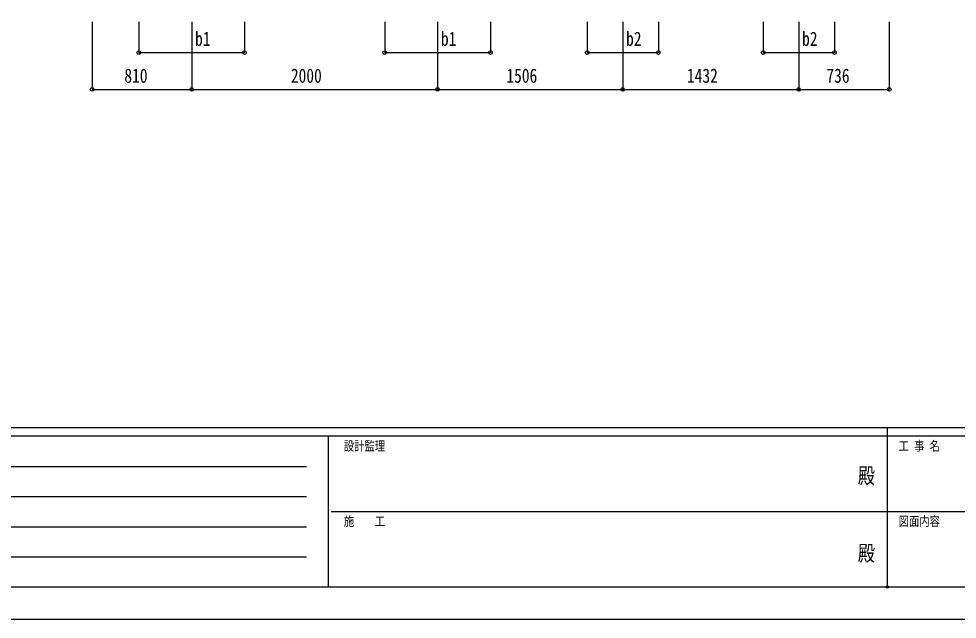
# Model space of a CAD drawing. Units: millimetres, scale not verified. Extents: x -14718 to 14718, y -10395 to 10395.
# Drawn here: x -7083 to 551, y -10395 to -5513 of the extents above; entities that cross this region are included whole.
import ezdxf
from ezdxf.enums import TextEntityAlignment as Align

# ---------------------------------------------------------------- set-up
doc = ezdxf.new("R2010")
doc.units = ezdxf.units.MM
doc.header["$LTSCALE"] = 40
doc.header["$PDMODE"] = 32
doc.header["$PDSIZE"] = 20
doc.layers.add('0-6_YKK_D', color=6, linetype='Continuous')
doc.layers.add('0-7_YKK_ZWAK', color=7, linetype='Continuous')
doc.styles.add('ＭＳ ゴシック', font='')
doc.styles.get('ＭＳ ゴシック').set_extended_font_data('MS Gothic')

msp = doc.modelspace()

# ---------------------------------------------------------------- linework, layer by layer
at = {"layer": '0-6_YKK_D'}
for p, q in [((-6486.43, -5537.51), (-6486.43, -6088.51)), ((-6106.43, -5537.51), (-6106.43, -5788.51)), ((-5676.43, -5537.51), (-5676.43, -6088.51)), ((-5676.43, -5537.51), (-5676.43, -6088.51)), ((-5246.43, -5537.51), (-5246.43, -5788.51)), ((-4106.43, -5537.51), (-4106.43, -5788.51)), ((-3676.43, -5537.51), (-3676.43, -6088.51)), ((-3676.23, -5537.51), (-3676.23, -6088.51)), ((-3246.43, -5537.51), (-3246.43, -5788.51)), ((-2460.03, -5537.51), (-2460.03, -5788.51)), ((-2170.43, -5537.51), (-2170.43, -6088.51)), ((-2170.23, -5537.51), (-2170.23, -6088.51)), ((-1880.03, -5537.51), (-1880.03, -5788.51)), ((-1028.03, -5537.51), (-1028.03, -5788.51)), ((-738.43, -5537.51), (-738.43, -6088.51)), ((-738.43, -5537.51), (-738.43, -6088.51)), ((-448.03, -5537.51), (-448.03, -5788.51)), ((-2.23, -5537.51), (-2.23, -6088.51)), ((-6106.43, -5787.51), (-5246.43, -5787.51)), ((-4106.43, -5787.51), (-3246.43, -5787.51)), ((-2460.03, -5787.51), (-1880.03, -5787.51)), ((-1028.03, -5787.51), (-448.03, -5787.51)), ((-6486.43, -6087.51), (-5676.43, -6087.51)), ((-5676.43, -6087.51), (-3676.43, -6087.51)), ((-3676.23, -6087.51), (-2170.23, -6087.51)), ((-2170.43, -6087.51), (-738.43, -6087.51)), ((-738.43, -6087.51), (-2.23, -6087.51))]:
    msp.add_line(p, q, dxfattribs=at)
for centre in [(-6106.43, -5787.51), (-5246.43, -5787.51), (-4106.43, -5787.51), (-3246.43, -5787.51), (-2460.03, -5787.51), (-1880.03, -5787.51), (-1028.03, -5787.51), (-448.03, -5787.51), (-6486.43, -6087.51), (-5676.43, -6087.51), (-5676.43, -6087.51), (-3676.43, -6087.51), (-3676.23, -6087.51), (-2170.43, -6087.51), (-2170.23, -6087.51), (-738.43, -6087.51), (-738.43, -6087.51), (-2.23, -6087.51)]:
    msp.add_circle(centre, 14.88, dxfattribs=at)
at = {"layer": '0-7_YKK_ZWAK'}
for p, q in [((13632.57, -8837.5), (-13667.43, -8837.5)), ((-17.43, -8837.5), (-17.43, -10132.5)), ((-4567.43, -8907.5), (-13667.43, -8907.5)), ((-4567.43, -8907.5), (-4567.43, -10132.5)), ((-17.43, -8907.5), (-4567.43, -8907.5)), ((4532.57, -8907.5), (-17.43, -8907.5)), ((-13518.68, -9152.5), (-4742.43, -9152.5)), ((-13518.68, -9397.5), (-4742.43, -9397.5)), ((-4541.18, -9520), (-17.43, -9520)), ((-17.43, -9520), (4532.57, -9520)), ((-13518.68, -9642.5), (-4742.43, -9642.5)), ((-13518.68, -9887.5), (-4742.43, -9887.5)), ((-13667.43, -10132.5), (-4567.43, -10132.5)), ((-4567.43, -10132.5), (-17.43, -10132.5)), ((-17.43, -10132.5), (4532.57, -10132.5))]:
    msp.add_line(p, q, dxfattribs=at)
msp.add_lwpolyline([(-14717.5, -10395), (14717.5, -10395), (14717.5, 10395), (-14717.5, 10395)], close=True, dxfattribs=at)
msp.add_point((-17.43, -10132.5), dxfattribs=at)

# ---------------------------------------------------------------- texts
at = {"layer": '0-6_YKK_D', "style": 'ＭＳ ゴシック', "width": 0.8}
for s, p in [('b1', (-5648.83, -5767.51)), ('b1', (-3648.63, -5767.51)), ('b2', (-2142.83, -5767.51)), ('b2', (-710.83, -5767.51)), ('810', (-6224.23, -6067.51)), ('2000', (-4869.63, -6067.51)), ('1506', (-3116.43, -6067.51)), ('1432', (-1647.63, -6067.51)), ('736', (-513.13, -6067.51))]:
    msp.add_text(s, height=115.5, dxfattribs=at).set_placement(p, align=Align.BOTTOM_LEFT)
at = {"layer": '0-7_YKK_ZWAK', "style": 'ＭＳ ゴシック', "width": 0.8}
for s, height, p in [('設計監理', 76.98, (-4439.1, -9047.5)), ('工 事 名', 76.98, (74.44, -9047.5)), ('殿', 128.3, (-257.83, -9330.42)), ('施\u3000\u3000工', 76.98, (-4439.1, -9660)), ('図面内容', 76.98, (74.44, -9660)), ('殿', 128.3, (-257.83, -9960.42))]:
    msp.add_text(s, height=height, dxfattribs=at).set_placement(p, align=Align.BOTTOM_LEFT)

doc.saveas('drawing.dxf')
